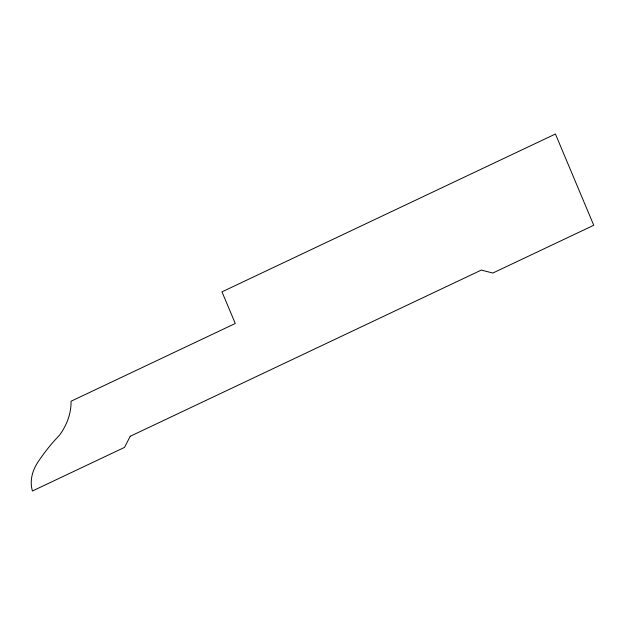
<?xml version="1.0" encoding="UTF-8"?>
<svg xmlns="http://www.w3.org/2000/svg" width="625" height="625" viewBox="0 0 625 625"><rect width="100%" height="100%" fill="white"/><g stroke="black" fill="none" stroke-linecap="round" stroke-linejoin="round"><path stroke-width="0.94" d="M130.227 436.273L124.539 447.383L32.438 490.984A42.141 33.438 -29.7 0 1 37.312 463.086A169.562 134.523 -29.7 0 1 59.523 435.172A62.703 49.75 -29.7 0 0 71.039 401.234L235.273 323.492L221.984 291.859L555.43 134.016L593.75 225.273L492.867 273.031L481.281 270.094L130.227 436.273"/></g></svg>
